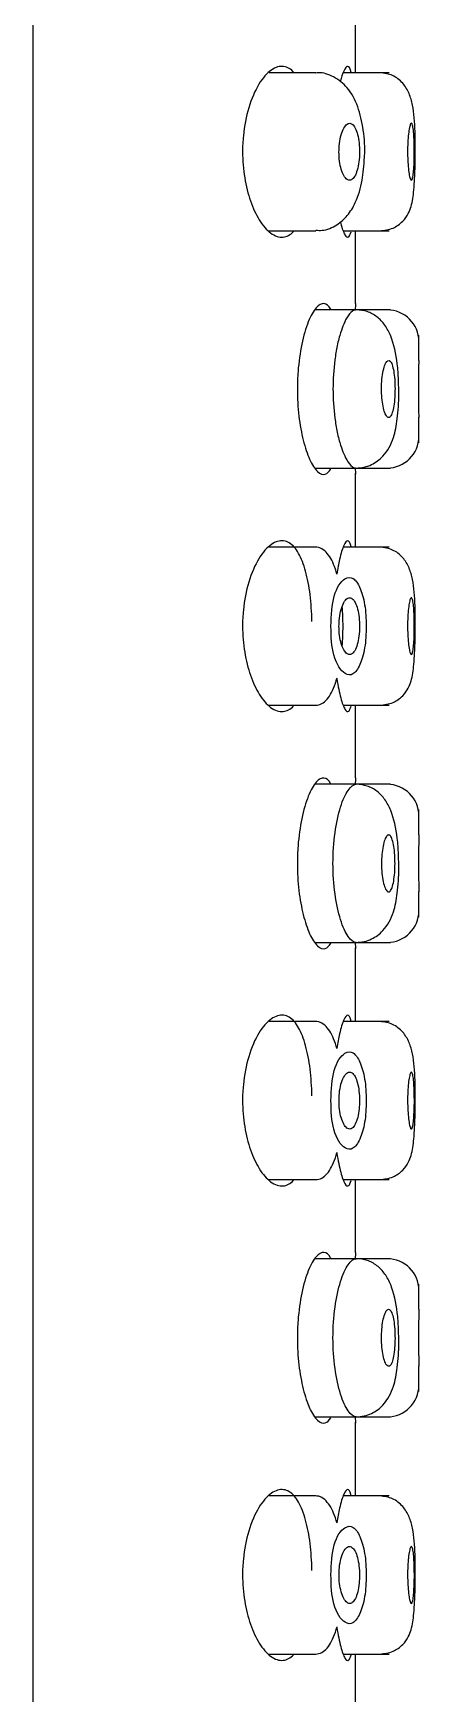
# Model space of a CAD drawing. Header units: millimetres. Extents: x -60 to 7633, y -2614 to 2146.
# Drawn here: x 7139.09 to 7145.19, y 1735.05 to 1761.31 of the extents above; entities that cross this region are included whole.
import ezdxf

# ---------------------------------------------------------------- set-up
doc = ezdxf.new("R2010")
doc.units = ezdxf.units.MM
doc.layers.get('0').update_dxf_attribs({"color": 250})

msp = doc.modelspace()

# ---------------------------------------------------------------- linework, layer by layer
at = {"linetype": 'Continuous'}
for p, q in [((7139.095, 1575.007), (7139.095, 1839.6)), ((7144.195, 1760.683), (7144.195, 1761.849)), ((7143.565, 1760.683), (7142.826, 1760.683)), ((7144.727, 1760.683), (7143.999, 1760.683)), ((7142.822, 1758.183), (7143.564, 1758.183)), ((7144.003, 1758.183), (7144.727, 1758.183)), ((7144.195, 1757.033), (7144.195, 1758.183)), ((7144.202, 1756.933), (7143.553, 1756.933)), ((7144.745, 1756.933), (7144.202, 1756.933)), ((7145.195, 1756.133), (7145.195, 1756.533)), ((7145.195, 1754.833), (7145.195, 1755.238)), ((7143.557, 1754.433), (7144.202, 1754.433)), ((7144.202, 1754.433), (7144.745, 1754.433)), ((7144.195, 1753.183), (7144.195, 1754.349)), ((7143.565, 1753.183), (7142.826, 1753.183)), ((7144.727, 1753.183), (7143.999, 1753.183)), ((7142.822, 1750.683), (7143.565, 1750.683)), ((7144.003, 1750.683), (7144.727, 1750.683)), ((7144.195, 1749.533), (7144.195, 1750.683)), ((7144.202, 1749.433), (7143.553, 1749.433)), ((7144.745, 1749.433), (7144.202, 1749.433)), ((7145.195, 1748.633), (7145.195, 1749.033)), ((7145.195, 1747.333), (7145.195, 1747.738)), ((7143.557, 1746.933), (7144.202, 1746.933)), ((7144.195, 1745.683), (7144.195, 1746.849)), ((7144.202, 1746.933), (7144.745, 1746.933)), ((7143.565, 1745.683), (7142.826, 1745.683)), ((7144.727, 1745.683), (7143.999, 1745.683)), ((7142.822, 1743.183), (7143.565, 1743.183)), ((7144.003, 1743.183), (7144.727, 1743.183)), ((7144.195, 1742.033), (7144.195, 1743.183)), ((7144.202, 1741.933), (7143.553, 1741.933)), ((7144.745, 1741.933), (7144.202, 1741.933)), ((7145.195, 1741.133), (7145.195, 1741.533)), ((7145.195, 1739.833), (7145.195, 1740.238)), ((7143.557, 1739.433), (7144.202, 1739.433)), ((7144.195, 1738.183), (7144.195, 1739.349)), ((7144.202, 1739.433), (7144.745, 1739.433)), ((7143.565, 1738.183), (7142.826, 1738.183)), ((7144.727, 1738.183), (7143.999, 1738.183)), ((7142.822, 1735.683), (7143.565, 1735.683)), ((7144.003, 1735.683), (7144.727, 1735.683)), ((7144.195, 1734.533), (7144.195, 1735.683))]:
    msp.add_line(p, q, dxfattribs=at)
for centre, radius, start, end in [((7160.139, 1755.683), 16.001, 175.1602, 175.4945), ((7144.695, 1756.433), 0.5, 0, 90), ((7162.21, 1755.683), 17.022, 178.4841, 181.5156), ((7144.695, 1754.933), 0.5, 270, 360), ((7160.139, 1755.683), 16.001, 184.5295, 184.8391), ((7160.139, 1748.183), 16.001, 175.1602, 175.4945), ((7144.695, 1748.933), 0.5, 0, 90), ((7162.189, 1748.183), 17, 178.4831, 181.5166), ((7144.695, 1747.433), 0.5, 270, 360), ((7160.139, 1748.183), 16.001, 184.5295, 184.8391), ((7160.139, 1740.683), 16.001, 175.1602, 175.4945), ((7144.695, 1741.433), 0.5, 0, 90), ((7162.209, 1740.683), 17.02, 178.484, 181.5158), ((7144.695, 1739.933), 0.5, 270, 360), ((7160.139, 1740.683), 16.001, 184.5295, 184.8391)]:
    msp.add_arc(centre, radius, start, end, dxfattribs=at)
for points, knots in [([(7143.223, 1760.683), (7143.172, 1760.74), (7143.115, 1760.773), (7143.056, 1760.781), (7142.994, 1760.789), (7142.927, 1760.77), (7142.862, 1760.724), (7142.794, 1760.677), (7142.726, 1760.6), (7142.664, 1760.499), (7142.603, 1760.399), (7142.547, 1760.271), (7142.504, 1760.126), (7142.464, 1759.993), (7142.434, 1759.84), (7142.419, 1759.684), (7142.411, 1759.601), (7142.406, 1759.517), (7142.406, 1759.433)], [0.6847528, 0.6847528, 0.6847528, 0.6847528, 0.7389087, 0.7389087, 0.7389087, 0.7966828, 0.7966828, 0.7966828, 0.8569905, 0.8569905, 0.8569905, 0.9167291, 0.9167291, 0.9167291, 0.9715896, 0.9715896, 0.9715896, 1, 1, 1, 1]), ([(7144.123, 1760.69), (7144.122, 1760.696), (7144.12, 1760.701), (7144.119, 1760.707), (7144.105, 1760.757), (7144.088, 1760.782), (7144.069, 1760.783), (7144.05, 1760.783), (7144.029, 1760.757), (7144.007, 1760.708), (7143.989, 1760.667), (7143.97, 1760.61), (7143.952, 1760.54)], [0.6899944, 0.6899944, 0.6899944, 0.6899944, 0.695828, 0.695828, 0.695828, 0.7492843, 0.7492843, 0.7492843, 0.803103, 0.803103, 0.803103, 0.8470813, 0.8470813, 0.8470813, 0.8470813]), ([(7144.335, 1759.349), (7144.335, 1759.355), (7144.349, 1759.486), (7144.321, 1759.791), (7144.243, 1760.15), (7144.093, 1760.438), (7143.867, 1760.62), (7143.669, 1760.694), (7143.579, 1760.678), (7143.563, 1760.675)], [0, 0, 0, 0, 0.008997, 0.225722, 0.447772, 0.664538, 0.829134, 0.97544, 1, 1, 1, 1]), ([(7145.137, 1759.248), (7145.138, 1759.341), (7145.14, 1759.499), (7145.134, 1759.835), (7145.118, 1760.106), (7145.047, 1760.358), (7144.947, 1760.525), (7144.783, 1760.655), (7144.651, 1760.674), (7144.573, 1760.683)], [0, 0, 0, 0, 0.129097, 0.256974, 0.503132, 0.620428, 0.741126, 0.868803, 1, 1, 1, 1]), ([(7143.932, 1759.429), (7143.932, 1759.38), (7143.935, 1759.33), (7143.941, 1759.284), (7143.948, 1759.237), (7143.957, 1759.193), (7143.968, 1759.155), (7143.98, 1759.116), (7143.994, 1759.082), (7144.009, 1759.055), (7144.025, 1759.028), (7144.042, 1759.008), (7144.06, 1758.996), (7144.078, 1758.983), (7144.097, 1758.98), (7144.115, 1758.985), (7144.133, 1758.989), (7144.151, 1759.003), (7144.168, 1759.025), (7144.184, 1759.047), (7144.199, 1759.078), (7144.211, 1759.114), (7144.224, 1759.151), (7144.234, 1759.194), (7144.242, 1759.24), (7144.249, 1759.286), (7144.254, 1759.336), (7144.256, 1759.387), (7144.257, 1759.436), (7144.256, 1759.488), (7144.253, 1759.537), (7144.249, 1759.585), (7144.242, 1759.632), (7144.234, 1759.674), (7144.225, 1759.716), (7144.213, 1759.753), (7144.2, 1759.784), (7144.187, 1759.815), (7144.172, 1759.84), (7144.155, 1759.857), (7144.139, 1759.874), (7144.121, 1759.883), (7144.103, 1759.883), (7144.085, 1759.883), (7144.066, 1759.875), (7144.048, 1759.858), (7144.03, 1759.842), (7144.013, 1759.816), (7143.997, 1759.784), (7143.982, 1759.751), (7143.969, 1759.711), (7143.958, 1759.667), (7143.948, 1759.623), (7143.94, 1759.574), (7143.936, 1759.524), (7143.933, 1759.493), (7143.932, 1759.461), (7143.932, 1759.429)], [0, 0, 0, 0, 0.051857, 0.051857, 0.051857, 0.103691, 0.103691, 0.103691, 0.155924, 0.155924, 0.155924, 0.209346, 0.209346, 0.209346, 0.26399, 0.26399, 0.26399, 0.319323, 0.319323, 0.319323, 0.374579, 0.374579, 0.374579, 0.429149, 0.429149, 0.429149, 0.48279, 0.48279, 0.48279, 0.535601, 0.535601, 0.535601, 0.58792, 0.58792, 0.58792, 0.640219, 0.640219, 0.640219, 0.693011, 0.693011, 0.693011, 0.746724, 0.746724, 0.746724, 0.801502, 0.801502, 0.801502, 0.857013, 0.857013, 0.857013, 0.912434, 0.912434, 0.912434, 0.966823, 0.966823, 0.966823, 1, 1, 1, 1]), ([(7145.017, 1759.431), (7145.017, 1759.482), (7145.019, 1759.533), (7145.021, 1759.58), (7145.023, 1759.628), (7145.027, 1759.673), (7145.031, 1759.713), (7145.036, 1759.752), (7145.041, 1759.787), (7145.047, 1759.814), (7145.052, 1759.841), (7145.058, 1759.861), (7145.065, 1759.872), (7145.071, 1759.883), (7145.077, 1759.886), (7145.083, 1759.88), (7145.088, 1759.874), (7145.094, 1759.86), (7145.099, 1759.837), (7145.103, 1759.815), (7145.108, 1759.785), (7145.111, 1759.749), (7145.115, 1759.714), (7145.118, 1759.671), (7145.12, 1759.626), (7145.122, 1759.58), (7145.123, 1759.531), (7145.123, 1759.481), (7145.124, 1759.431), (7145.124, 1759.379), (7145.122, 1759.33), (7145.121, 1759.281), (7145.12, 1759.233), (7145.117, 1759.191), (7145.114, 1759.148), (7145.111, 1759.11), (7145.107, 1759.079), (7145.103, 1759.048), (7145.098, 1759.023), (7145.093, 1759.007), (7145.088, 1758.99), (7145.082, 1758.982), (7145.076, 1758.982), (7145.07, 1758.983), (7145.064, 1758.992), (7145.058, 1759.009), (7145.052, 1759.026), (7145.046, 1759.052), (7145.04, 1759.084), (7145.035, 1759.116), (7145.03, 1759.155), (7145.027, 1759.198), (7145.023, 1759.241), (7145.02, 1759.289), (7145.019, 1759.338), (7145.018, 1759.369), (7145.017, 1759.4), (7145.017, 1759.431)], [0, 0, 0, 0, 0.053648, 0.053648, 0.053648, 0.107283, 0.107283, 0.107283, 0.161109, 0.161109, 0.161109, 0.215118, 0.215118, 0.215118, 0.269105, 0.269105, 0.269105, 0.322907, 0.322907, 0.322907, 0.376509, 0.376509, 0.376509, 0.430011, 0.430011, 0.430011, 0.483525, 0.483525, 0.483525, 0.537108, 0.537108, 0.537108, 0.59077, 0.59077, 0.59077, 0.644498, 0.644498, 0.644498, 0.698283, 0.698283, 0.698283, 0.752118, 0.752118, 0.752118, 0.805981, 0.805981, 0.805981, 0.859813, 0.859813, 0.859813, 0.913523, 0.913523, 0.913523, 0.96705, 0.96705, 0.96705, 1, 1, 1, 1]), ([(7142.406, 1759.433), (7142.406, 1759.293), (7142.418, 1759.152), (7142.44, 1759.021), (7142.461, 1758.89), (7142.493, 1758.766), (7142.531, 1758.656), (7142.571, 1758.541), (7142.619, 1758.44), (7142.67, 1758.357), (7142.727, 1758.266), (7142.789, 1758.195), (7142.851, 1758.149), (7142.918, 1758.099), (7142.987, 1758.077), (7143.051, 1758.084), (7143.108, 1758.09), (7143.164, 1758.12), (7143.214, 1758.173)], [0, 0, 0, 0, 0.0475921, 0.0475921, 0.0475921, 0.0950218, 0.0950218, 0.0950218, 0.1448396, 0.1448396, 0.1448396, 0.1999295, 0.1999295, 0.1999295, 0.2593733, 0.2593733, 0.2593733, 0.3121883, 0.3121883, 0.3121883, 0.3121883]), ([(7143.564, 1758.195), (7143.601, 1758.191), (7143.711, 1758.182), (7143.902, 1758.268), (7144.078, 1758.425), (7144.216, 1758.655), (7144.307, 1758.965), (7144.326, 1759.212), (7144.335, 1759.349)], [0, 0, 0, 0, 0.064922, 0.226085, 0.371981, 0.539351, 0.781211, 1, 1, 1, 1]), ([(7144.573, 1758.183), (7144.653, 1758.191), (7144.782, 1758.207), (7144.943, 1758.323), (7145.033, 1758.453), (7145.091, 1758.609), (7145.113, 1758.78), (7145.13, 1759.018), (7145.136, 1759.17), (7145.137, 1759.247), (7145.137, 1759.248)], [0, 0, 0, 0, 0.148148, 0.277383, 0.389542, 0.493033, 0.718122, 0.849591, 0.9981, 1, 1, 1, 1]), ([(7143.953, 1758.323), (7143.955, 1758.315), (7143.957, 1758.307), (7143.959, 1758.3), (7143.981, 1758.217), (7144.004, 1758.156), (7144.026, 1758.12), (7144.048, 1758.084), (7144.069, 1758.074), (7144.086, 1758.09), (7144.099, 1758.102), (7144.111, 1758.129), (7144.122, 1758.169)], [0.1535176, 0.1535176, 0.1535176, 0.1535176, 0.158583, 0.158583, 0.158583, 0.2128465, 0.2128465, 0.2128465, 0.2674655, 0.2674655, 0.2674655, 0.3077834, 0.3077834, 0.3077834, 0.3077834]), ([(7143.807, 1756.937), (7143.805, 1756.941), (7143.803, 1756.944), (7143.8, 1756.948), (7143.769, 1757), (7143.732, 1757.029), (7143.694, 1757.032), (7143.655, 1757.036), (7143.613, 1757.012), (7143.571, 1756.965), (7143.528, 1756.916), (7143.485, 1756.84), (7143.446, 1756.743), (7143.407, 1756.645), (7143.371, 1756.524), (7143.343, 1756.389), (7143.316, 1756.258), (7143.295, 1756.111), (7143.284, 1755.959), (7143.277, 1755.869), (7143.274, 1755.775), (7143.274, 1755.683)], [0.6879539, 0.6879539, 0.6879539, 0.6879539, 0.6915413, 0.6915413, 0.6915413, 0.7453074, 0.7453074, 0.7453074, 0.8005377, 0.8005377, 0.8005377, 0.8570531, 0.8570531, 0.8570531, 0.9135236, 0.9135236, 0.9135236, 0.9679166, 0.9679166, 0.9679166, 1, 1, 1, 1]), ([(7144.2, 1756.933), (7144.2, 1756.933), (7144.2, 1756.933), (7144.194, 1756.933), (7144.193, 1756.932), (7144.18, 1756.93), (7144.172, 1756.928), (7144.14, 1756.912), (7144.106, 1756.883), (7144.044, 1756.792), (7144.027, 1756.755), (7143.987, 1756.663), (7143.974, 1756.625), (7143.94, 1756.518), (7143.919, 1756.439), (7143.889, 1756.294), (7143.877, 1756.218), (7143.847, 1755.988), (7143.837, 1755.831), (7143.837, 1755.683)], [0.749902, 0.749902, 0.749902, 0.749902, 0.75, 0.75, 0.765625, 0.765625, 0.78125, 0.78125, 0.8125, 0.8125, 0.84375, 0.84375, 0.875, 0.875, 0.90625, 0.90625, 0.9375, 0.9375, 1, 1, 1, 1]), ([(7144.876, 1755.711), (7144.875, 1755.755), (7144.874, 1755.872), (7144.85, 1756.167), (7144.787, 1756.463), (7144.663, 1756.697), (7144.539, 1756.829), (7144.381, 1756.916), (7144.267, 1756.928), (7144.202, 1756.933)], [0, 0, 0, 0, 0.065082, 0.202763, 0.476652, 0.611821, 0.745036, 0.874902, 1, 1, 1, 1]), ([(7144.818, 1755.685), (7144.818, 1755.735), (7144.816, 1755.785), (7144.813, 1755.833), (7144.809, 1755.88), (7144.804, 1755.925), (7144.797, 1755.964), (7144.79, 1756.003), (7144.782, 1756.037), (7144.773, 1756.064), (7144.763, 1756.091), (7144.753, 1756.11), (7144.741, 1756.121), (7144.73, 1756.133), (7144.718, 1756.136), (7144.706, 1756.13), (7144.694, 1756.125), (7144.682, 1756.11), (7144.67, 1756.089), (7144.659, 1756.066), (7144.648, 1756.036), (7144.639, 1756), (7144.63, 1755.964), (7144.622, 1755.921), (7144.616, 1755.874), (7144.61, 1755.829), (7144.606, 1755.778), (7144.605, 1755.728), (7144.604, 1755.678), (7144.604, 1755.626), (7144.607, 1755.577), (7144.61, 1755.529), (7144.616, 1755.482), (7144.623, 1755.44), (7144.63, 1755.398), (7144.638, 1755.36), (7144.648, 1755.33), (7144.658, 1755.299), (7144.669, 1755.274), (7144.681, 1755.257), (7144.693, 1755.241), (7144.705, 1755.232), (7144.717, 1755.232), (7144.729, 1755.233), (7144.741, 1755.241), (7144.752, 1755.259), (7144.763, 1755.276), (7144.773, 1755.301), (7144.782, 1755.333), (7144.791, 1755.365), (7144.798, 1755.405), (7144.804, 1755.448), (7144.809, 1755.491), (7144.814, 1755.54), (7144.816, 1755.589), (7144.817, 1755.621), (7144.818, 1755.653), (7144.818, 1755.685)], [0, 0, 0, 0, 0.053115, 0.053115, 0.053115, 0.106232, 0.106232, 0.106232, 0.159325, 0.159325, 0.159325, 0.212597, 0.212597, 0.212597, 0.266276, 0.266276, 0.266276, 0.320467, 0.320467, 0.320467, 0.375022, 0.375022, 0.375022, 0.429524, 0.429524, 0.429524, 0.483502, 0.483502, 0.483502, 0.536766, 0.536766, 0.536766, 0.589567, 0.589567, 0.589567, 0.642409, 0.642409, 0.642409, 0.695723, 0.695723, 0.695723, 0.749631, 0.749631, 0.749631, 0.803945, 0.803945, 0.803945, 0.85834, 0.85834, 0.85834, 0.91254, 0.91254, 0.91254, 0.96641, 0.96641, 0.96641, 1, 1, 1, 1]), ([(7143.274, 1755.683), (7143.274, 1755.538), (7143.282, 1755.39), (7143.298, 1755.254), (7143.314, 1755.117), (7143.338, 1754.987), (7143.367, 1754.873), (7143.396, 1754.756), (7143.431, 1754.653), (7143.468, 1754.571), (7143.507, 1754.485), (7143.549, 1754.42), (7143.591, 1754.38), (7143.633, 1754.339), (7143.676, 1754.324), (7143.715, 1754.337), (7143.746, 1754.348), (7143.775, 1754.376), (7143.802, 1754.42)], [0, 0, 0, 0, 0.050704, 0.050704, 0.050704, 0.1013146, 0.1013146, 0.1013146, 0.1533526, 0.1533526, 0.1533526, 0.20813, 0.20813, 0.20813, 0.2646734, 0.2646734, 0.2646734, 0.3092375, 0.3092375, 0.3092375, 0.3092375]), ([(7143.837, 1755.683), (7143.837, 1755.534), (7143.847, 1755.377), (7143.877, 1755.147), (7143.889, 1755.072), (7143.919, 1754.927), (7143.94, 1754.848), (7143.974, 1754.74), (7143.987, 1754.703), (7144.027, 1754.611), (7144.044, 1754.574), (7144.106, 1754.482), (7144.14, 1754.453), (7144.172, 1754.438), (7144.18, 1754.435), (7144.193, 1754.433), (7144.193, 1754.433), (7144.201, 1754.433), (7144.202, 1754.433), (7144.202, 1754.433)], [0, 0, 0, 0, 0.0625, 0.0625, 0.09375, 0.09375, 0.125, 0.125, 0.15625, 0.15625, 0.1875, 0.1875, 0.21875, 0.21875, 0.234375, 0.234375, 0.25, 0.25, 0.2514514, 0.2514514, 0.2514514, 0.2514514]), ([(7144.202, 1754.433), (7144.249, 1754.435), (7144.327, 1754.441), (7144.48, 1754.494), (7144.667, 1754.632), (7144.804, 1754.9), (7144.858, 1755.212), (7144.881, 1755.508), (7144.877, 1755.671), (7144.876, 1755.711)], [0, 0, 0, 0, 0.08679, 0.168035, 0.313145, 0.533716, 0.725388, 0.942662, 1, 1, 1, 1]), ([(7143.503, 1752.006), (7143.502, 1752.08), (7143.499, 1752.153), (7143.494, 1752.224), (7143.485, 1752.365), (7143.468, 1752.502), (7143.445, 1752.624), (7143.421, 1752.749), (7143.39, 1752.861), (7143.354, 1752.954), (7143.317, 1753.05), (7143.272, 1753.128), (7143.224, 1753.182), (7143.173, 1753.239), (7143.115, 1753.273), (7143.056, 1753.281), (7142.994, 1753.289), (7142.927, 1753.27), (7142.862, 1753.224), (7142.794, 1753.177), (7142.726, 1753.1), (7142.664, 1752.999), (7142.603, 1752.899), (7142.547, 1752.771), (7142.504, 1752.626), (7142.464, 1752.493), (7142.434, 1752.34), (7142.419, 1752.184), (7142.411, 1752.101), (7142.406, 1752.017), (7142.406, 1751.933)], [0.508488, 0.508488, 0.508488, 0.508488, 0.5333769, 0.5333769, 0.5333769, 0.5827379, 0.5827379, 0.5827379, 0.6327427, 0.6327427, 0.6327427, 0.6844556, 0.6844556, 0.6844556, 0.7389087, 0.7389087, 0.7389087, 0.7966828, 0.7966828, 0.7966828, 0.8569905, 0.8569905, 0.8569905, 0.9167291, 0.9167291, 0.9167291, 0.9715896, 0.9715896, 0.9715896, 1, 1, 1, 1]), ([(7143.901, 1752.751), (7143.892, 1752.781), (7143.884, 1752.81), (7143.839, 1752.942), (7143.8, 1753.017), (7143.721, 1753.113), (7143.692, 1753.139), (7143.645, 1753.165), (7143.629, 1753.172), (7143.595, 1753.181), (7143.57, 1753.183), (7143.56, 1753.183)], [0.6099335, 0.6099335, 0.6099335, 0.6099335, 0.625, 0.625, 0.6875, 0.6875, 0.71875, 0.71875, 0.734375, 0.734375, 0.7499072, 0.7499072, 0.7499072, 0.7499072]), ([(7144.123, 1753.19), (7144.122, 1753.196), (7144.12, 1753.201), (7144.119, 1753.207), (7144.105, 1753.257), (7144.088, 1753.282), (7144.069, 1753.283), (7144.05, 1753.283), (7144.029, 1753.257), (7144.007, 1753.208), (7143.985, 1753.158), (7143.961, 1753.082), (7143.94, 1752.987), (7143.925, 1752.92), (7143.91, 1752.842), (7143.897, 1752.757)], [0.6899944, 0.6899944, 0.6899944, 0.6899944, 0.695828, 0.695828, 0.695828, 0.7492843, 0.7492843, 0.7492843, 0.803103, 0.803103, 0.803103, 0.8574733, 0.8574733, 0.8574733, 0.8957943, 0.8957943, 0.8957943, 0.8957943]), ([(7145.137, 1751.748), (7145.138, 1751.841), (7145.14, 1751.999), (7145.134, 1752.335), (7145.118, 1752.606), (7145.047, 1752.858), (7144.947, 1753.025), (7144.783, 1753.155), (7144.651, 1753.174), (7144.573, 1753.183)], [0, 0, 0, 0, 0.129097, 0.256974, 0.503132, 0.620428, 0.741126, 0.868803, 1, 1, 1, 1]), ([(7143.805, 1751.933), (7143.805, 1751.769), (7143.831, 1751.413), (7144.004, 1751.163), (7144.156, 1751.151), (7144.267, 1751.306), (7144.347, 1751.574), (7144.37, 1751.932), (7144.347, 1752.29), (7144.268, 1752.558), (7144.157, 1752.713), (7144.007, 1752.704), (7143.834, 1752.462), (7143.805, 1752.105), (7143.805, 1751.933)], [0, 0, 0, 0, 0.096002, 0.209495, 0.282446, 0.355239, 0.428228, 0.49993, 0.571519, 0.64462, 0.716878, 0.790622, 0.899094, 1, 1, 1, 1]), ([(7143.932, 1751.933), (7143.932, 1751.883), (7143.935, 1751.833), (7143.941, 1751.787), (7143.948, 1751.74), (7143.957, 1751.696), (7143.968, 1751.657), (7143.98, 1751.618), (7143.994, 1751.584), (7144.01, 1751.557), (7144.025, 1751.529), (7144.043, 1751.508), (7144.061, 1751.496), (7144.079, 1751.484), (7144.098, 1751.48), (7144.116, 1751.485), (7144.135, 1751.49), (7144.153, 1751.504), (7144.169, 1751.526), (7144.185, 1751.548), (7144.2, 1751.579), (7144.212, 1751.615), (7144.225, 1751.651), (7144.235, 1751.694), (7144.242, 1751.74), (7144.249, 1751.786), (7144.254, 1751.836), (7144.256, 1751.886), (7144.257, 1751.935), (7144.256, 1751.986), (7144.253, 1752.035), (7144.249, 1752.083), (7144.242, 1752.13), (7144.233, 1752.172), (7144.225, 1752.214), (7144.213, 1752.252), (7144.2, 1752.283), (7144.187, 1752.314), (7144.171, 1752.339), (7144.155, 1752.356), (7144.138, 1752.373), (7144.12, 1752.382), (7144.102, 1752.383), (7144.083, 1752.383), (7144.064, 1752.375), (7144.047, 1752.358), (7144.029, 1752.341), (7144.011, 1752.315), (7143.996, 1752.282), (7143.981, 1752.25), (7143.968, 1752.21), (7143.957, 1752.166), (7143.947, 1752.123), (7143.94, 1752.074), (7143.936, 1752.025), (7143.933, 1751.994), (7143.932, 1751.964), (7143.932, 1751.933)], [0, 0, 0, 0, 0.05212, 0.05212, 0.05212, 0.104199, 0.104199, 0.104199, 0.156922, 0.156922, 0.156922, 0.21096, 0.21096, 0.21096, 0.266069, 0.266069, 0.266069, 0.321507, 0.321507, 0.321507, 0.376472, 0.376472, 0.376472, 0.430511, 0.430511, 0.430511, 0.483617, 0.483617, 0.483617, 0.536103, 0.536103, 0.536103, 0.588416, 0.588416, 0.588416, 0.641025, 0.641025, 0.641025, 0.694334, 0.694334, 0.694334, 0.748578, 0.748578, 0.748578, 0.803676, 0.803676, 0.803676, 0.85912, 0.85912, 0.85912, 0.914073, 0.914073, 0.914073, 0.967805, 0.967805, 0.967805, 1, 1, 1, 1]), ([(7145.017, 1751.933), (7145.017, 1751.983), (7145.019, 1752.034), (7145.021, 1752.081), (7145.023, 1752.129), (7145.027, 1752.174), (7145.031, 1752.213), (7145.036, 1752.252), (7145.041, 1752.287), (7145.047, 1752.314), (7145.052, 1752.34), (7145.058, 1752.36), (7145.064, 1752.371), (7145.07, 1752.383), (7145.077, 1752.386), (7145.082, 1752.38), (7145.088, 1752.374), (7145.094, 1752.36), (7145.099, 1752.338), (7145.103, 1752.315), (7145.108, 1752.285), (7145.111, 1752.249), (7145.115, 1752.214), (7145.117, 1752.171), (7145.12, 1752.126), (7145.122, 1752.08), (7145.123, 1752.03), (7145.123, 1751.98), (7145.124, 1751.93), (7145.124, 1751.879), (7145.122, 1751.83), (7145.121, 1751.781), (7145.12, 1751.733), (7145.117, 1751.691), (7145.114, 1751.648), (7145.111, 1751.61), (7145.107, 1751.579), (7145.103, 1751.548), (7145.098, 1751.523), (7145.093, 1751.507), (7145.088, 1751.491), (7145.082, 1751.482), (7145.076, 1751.483), (7145.07, 1751.483), (7145.064, 1751.492), (7145.058, 1751.509), (7145.052, 1751.526), (7145.046, 1751.552), (7145.041, 1751.584), (7145.035, 1751.616), (7145.031, 1751.655), (7145.027, 1751.698), (7145.023, 1751.741), (7145.02, 1751.789), (7145.019, 1751.839), (7145.018, 1751.869), (7145.017, 1751.901), (7145.017, 1751.933)], [0, 0, 0, 0, 0.053487, 0.053487, 0.053487, 0.106967, 0.106967, 0.106967, 0.160564, 0.160564, 0.160564, 0.214362, 0.214362, 0.214362, 0.268265, 0.268265, 0.268265, 0.32214, 0.32214, 0.32214, 0.375914, 0.375914, 0.375914, 0.429594, 0.429594, 0.429594, 0.48322, 0.48322, 0.48322, 0.536827, 0.536827, 0.536827, 0.59043, 0.59043, 0.59043, 0.644039, 0.644039, 0.644039, 0.697676, 0.697676, 0.697676, 0.751377, 0.751377, 0.751377, 0.805181, 0.805181, 0.805181, 0.859075, 0.859075, 0.859075, 0.912964, 0.912964, 0.912964, 0.966712, 0.966712, 0.966712, 1, 1, 1, 1]), ([(7143.984, 1751.621), (7143.992, 1751.723), (7143.996, 1751.828), (7143.996, 1752.036), (7143.992, 1752.141), (7143.984, 1752.244)], [0.46074813, 0.46074813, 0.46074813, 0.46074813, 0.5, 0.5, 0.53943022, 0.53943022, 0.53943022, 0.53943022]), ([(7142.406, 1751.933), (7142.406, 1751.793), (7142.418, 1751.652), (7142.44, 1751.521), (7142.461, 1751.39), (7142.493, 1751.266), (7142.531, 1751.156), (7142.571, 1751.041), (7142.619, 1750.94), (7142.67, 1750.857), (7142.727, 1750.766), (7142.789, 1750.695), (7142.851, 1750.649), (7142.918, 1750.599), (7142.987, 1750.577), (7143.051, 1750.584), (7143.108, 1750.59), (7143.164, 1750.62), (7143.214, 1750.673)], [0, 0, 0, 0, 0.0475921, 0.0475921, 0.0475921, 0.0950218, 0.0950218, 0.0950218, 0.1448396, 0.1448396, 0.1448396, 0.1999295, 0.1999295, 0.1999295, 0.2593733, 0.2593733, 0.2593733, 0.3121883, 0.3121883, 0.3121883, 0.3121883]), ([(7144.573, 1750.683), (7144.653, 1750.691), (7144.782, 1750.707), (7144.943, 1750.823), (7145.033, 1750.953), (7145.091, 1751.109), (7145.113, 1751.28), (7145.13, 1751.518), (7145.136, 1751.67), (7145.137, 1751.747), (7145.137, 1751.748)], [0, 0, 0, 0, 0.148148, 0.277383, 0.389542, 0.493033, 0.718122, 0.849591, 0.9981, 1, 1, 1, 1]), ([(7143.565, 1750.683), (7143.63, 1750.683), (7143.693, 1750.718), (7143.797, 1750.841), (7143.837, 1750.92), (7143.884, 1751.056), (7143.893, 1751.085), (7143.901, 1751.116)], [0.2516026, 0.2516026, 0.2516026, 0.2516026, 0.3125, 0.3125, 0.375, 0.375, 0.3903017, 0.3903017, 0.3903017, 0.3903017]), ([(7143.897, 1751.111), (7143.898, 1751.108), (7143.898, 1751.105), (7143.898, 1751.102), (7143.916, 1750.984), (7143.938, 1750.881), (7143.959, 1750.8), (7143.981, 1750.717), (7144.004, 1750.656), (7144.026, 1750.62), (7144.048, 1750.584), (7144.069, 1750.574), (7144.086, 1750.59), (7144.099, 1750.602), (7144.111, 1750.629), (7144.122, 1750.669)], [0.1040307, 0.1040307, 0.1040307, 0.1040307, 0.1053175, 0.1053175, 0.1053175, 0.158583, 0.158583, 0.158583, 0.2128465, 0.2128465, 0.2128465, 0.2674655, 0.2674655, 0.2674655, 0.3077834, 0.3077834, 0.3077834, 0.3077834]), ([(7143.807, 1749.437), (7143.805, 1749.441), (7143.803, 1749.444), (7143.8, 1749.448), (7143.769, 1749.5), (7143.732, 1749.529), (7143.694, 1749.532), (7143.655, 1749.536), (7143.613, 1749.512), (7143.571, 1749.465), (7143.528, 1749.416), (7143.485, 1749.34), (7143.446, 1749.243), (7143.407, 1749.145), (7143.371, 1749.024), (7143.343, 1748.889), (7143.316, 1748.758), (7143.295, 1748.611), (7143.284, 1748.459), (7143.277, 1748.369), (7143.274, 1748.275), (7143.274, 1748.183)], [0.6879539, 0.6879539, 0.6879539, 0.6879539, 0.6915413, 0.6915413, 0.6915413, 0.7453074, 0.7453074, 0.7453074, 0.8005377, 0.8005377, 0.8005377, 0.8570531, 0.8570531, 0.8570531, 0.9135236, 0.9135236, 0.9135236, 0.9679166, 0.9679166, 0.9679166, 1, 1, 1, 1]), ([(7143.837, 1748.183), (7143.837, 1748.514), (7143.912, 1749.013), (7144.074, 1749.365), (7144.161, 1749.433), (7144.202, 1749.433), (7144.202, 1749.433)], [0, 0, 0, 0, 0.1242781, 0.187735, 0.2511768, 0.252266, 0.252266, 0.252266, 0.252266]), ([(7144.876, 1748.212), (7144.875, 1748.255), (7144.874, 1748.373), (7144.85, 1748.667), (7144.787, 1748.963), (7144.663, 1749.196), (7144.539, 1749.329), (7144.381, 1749.416), (7144.267, 1749.428), (7144.202, 1749.433)], [0, 0, 0, 0, 0.064962, 0.202616, 0.476478, 0.611644, 0.744873, 0.874775, 1, 1, 1, 1]), ([(7144.818, 1748.183), (7144.818, 1748.133), (7144.816, 1748.082), (7144.813, 1748.034), (7144.809, 1747.987), (7144.804, 1747.942), (7144.797, 1747.903), (7144.79, 1747.864), (7144.782, 1747.829), (7144.773, 1747.802), (7144.763, 1747.776), (7144.752, 1747.756), (7144.741, 1747.744), (7144.73, 1747.733), (7144.718, 1747.73), (7144.705, 1747.735), (7144.693, 1747.741), (7144.681, 1747.755), (7144.67, 1747.777), (7144.658, 1747.8), (7144.647, 1747.83), (7144.638, 1747.866), (7144.629, 1747.902), (7144.621, 1747.945), (7144.616, 1747.991), (7144.61, 1748.037), (7144.606, 1748.087), (7144.605, 1748.137), (7144.604, 1748.186), (7144.604, 1748.238), (7144.607, 1748.286), (7144.611, 1748.334), (7144.616, 1748.382), (7144.623, 1748.423), (7144.63, 1748.466), (7144.638, 1748.504), (7144.648, 1748.535), (7144.658, 1748.566), (7144.67, 1748.591), (7144.681, 1748.607), (7144.693, 1748.624), (7144.705, 1748.633), (7144.718, 1748.633), (7144.73, 1748.633), (7144.742, 1748.624), (7144.753, 1748.606), (7144.763, 1748.589), (7144.774, 1748.564), (7144.782, 1748.531), (7144.791, 1748.5), (7144.798, 1748.46), (7144.804, 1748.417), (7144.81, 1748.374), (7144.814, 1748.326), (7144.816, 1748.277), (7144.817, 1748.246), (7144.818, 1748.214), (7144.818, 1748.183)], [0, 0, 0, 0, 0.053221, 0.053221, 0.053221, 0.106435, 0.106435, 0.106435, 0.15976, 0.15976, 0.15976, 0.213378, 0.213378, 0.213378, 0.267383, 0.267383, 0.267383, 0.321732, 0.321732, 0.321732, 0.376178, 0.376178, 0.376178, 0.430328, 0.430328, 0.430328, 0.483875, 0.483875, 0.483875, 0.53685, 0.53685, 0.53685, 0.589644, 0.589644, 0.589644, 0.642755, 0.642755, 0.642755, 0.696475, 0.696475, 0.696475, 0.750733, 0.750733, 0.750733, 0.805187, 0.805187, 0.805187, 0.859465, 0.859465, 0.859465, 0.913368, 0.913368, 0.913368, 0.966895, 0.966895, 0.966895, 1, 1, 1, 1]), ([(7143.274, 1748.183), (7143.274, 1748.038), (7143.282, 1747.89), (7143.298, 1747.754), (7143.314, 1747.617), (7143.338, 1747.487), (7143.367, 1747.373), (7143.396, 1747.256), (7143.431, 1747.153), (7143.468, 1747.071), (7143.507, 1746.985), (7143.549, 1746.92), (7143.591, 1746.88), (7143.633, 1746.839), (7143.676, 1746.824), (7143.715, 1746.837), (7143.746, 1746.848), (7143.775, 1746.876), (7143.802, 1746.92)], [0, 0, 0, 0, 0.050704, 0.050704, 0.050704, 0.1013146, 0.1013146, 0.1013146, 0.1533526, 0.1533526, 0.1533526, 0.20813, 0.20813, 0.20813, 0.2646734, 0.2646734, 0.2646734, 0.3092375, 0.3092375, 0.3092375, 0.3092375]), ([(7144.202, 1746.933), (7144.202, 1746.933), (7144.161, 1746.932), (7144.074, 1747), (7143.912, 1747.352), (7143.837, 1747.852), (7143.837, 1748.183)], [0.7477226, 0.7477226, 0.7477226, 0.7477226, 0.748768, 0.8122656, 0.8757005, 1, 1, 1, 1]), ([(7144.202, 1746.933), (7144.249, 1746.935), (7144.327, 1746.941), (7144.48, 1746.994), (7144.668, 1747.133), (7144.805, 1747.401), (7144.859, 1747.712), (7144.881, 1748.009), (7144.877, 1748.172), (7144.876, 1748.212)], [0, 0, 0, 0, 0.086795, 0.168101, 0.313289, 0.533863, 0.725441, 0.942592, 1, 1, 1, 1]), ([(7143.503, 1744.506), (7143.502, 1744.58), (7143.499, 1744.653), (7143.494, 1744.724), (7143.485, 1744.865), (7143.468, 1745.002), (7143.445, 1745.124), (7143.421, 1745.249), (7143.39, 1745.361), (7143.354, 1745.454), (7143.317, 1745.55), (7143.272, 1745.628), (7143.224, 1745.682), (7143.173, 1745.739), (7143.115, 1745.773), (7143.056, 1745.781), (7142.994, 1745.789), (7142.927, 1745.77), (7142.862, 1745.724), (7142.794, 1745.677), (7142.726, 1745.6), (7142.664, 1745.499), (7142.603, 1745.399), (7142.547, 1745.271), (7142.504, 1745.126), (7142.464, 1744.993), (7142.434, 1744.84), (7142.419, 1744.684), (7142.411, 1744.601), (7142.406, 1744.517), (7142.406, 1744.433)], [0.508488, 0.508488, 0.508488, 0.508488, 0.5333769, 0.5333769, 0.5333769, 0.5827379, 0.5827379, 0.5827379, 0.6327427, 0.6327427, 0.6327427, 0.6844556, 0.6844556, 0.6844556, 0.7389087, 0.7389087, 0.7389087, 0.7966828, 0.7966828, 0.7966828, 0.8569905, 0.8569905, 0.8569905, 0.9167291, 0.9167291, 0.9167291, 0.9715896, 0.9715896, 0.9715896, 1, 1, 1, 1]), ([(7144.123, 1745.69), (7144.122, 1745.696), (7144.12, 1745.701), (7144.119, 1745.707), (7144.105, 1745.757), (7144.088, 1745.782), (7144.069, 1745.783), (7144.05, 1745.783), (7144.029, 1745.757), (7144.007, 1745.708), (7143.985, 1745.658), (7143.961, 1745.582), (7143.94, 1745.487), (7143.925, 1745.42), (7143.91, 1745.342), (7143.897, 1745.257)], [0.6899944, 0.6899944, 0.6899944, 0.6899944, 0.695828, 0.695828, 0.695828, 0.7492843, 0.7492843, 0.7492843, 0.803103, 0.803103, 0.803103, 0.8574733, 0.8574733, 0.8574733, 0.8957943, 0.8957943, 0.8957943, 0.8957943]), ([(7143.901, 1745.251), (7143.892, 1745.281), (7143.884, 1745.31), (7143.839, 1745.442), (7143.8, 1745.517), (7143.721, 1745.613), (7143.692, 1745.639), (7143.645, 1745.665), (7143.629, 1745.672), (7143.595, 1745.681), (7143.57, 1745.683), (7143.56, 1745.683)], [0.6099335, 0.6099335, 0.6099335, 0.6099335, 0.625, 0.625, 0.6875, 0.6875, 0.71875, 0.71875, 0.734375, 0.734375, 0.7499072, 0.7499072, 0.7499072, 0.7499072]), ([(7145.137, 1744.248), (7145.138, 1744.341), (7145.14, 1744.499), (7145.134, 1744.835), (7145.118, 1745.106), (7145.047, 1745.358), (7144.947, 1745.525), (7144.783, 1745.655), (7144.651, 1745.674), (7144.573, 1745.683)], [0, 0, 0, 0, 0.129097, 0.256974, 0.503132, 0.620428, 0.741126, 0.868803, 1, 1, 1, 1]), ([(7143.805, 1744.433), (7143.805, 1744.269), (7143.831, 1743.913), (7144.004, 1743.663), (7144.156, 1743.651), (7144.267, 1743.806), (7144.347, 1744.074), (7144.37, 1744.432), (7144.347, 1744.79), (7144.268, 1745.058), (7144.157, 1745.213), (7144.007, 1745.204), (7143.834, 1744.962), (7143.805, 1744.605), (7143.805, 1744.433)], [0, 0, 0, 0, 0.096002, 0.209495, 0.282446, 0.355239, 0.428228, 0.49993, 0.571519, 0.64462, 0.716878, 0.790622, 0.899094, 1, 1, 1, 1]), ([(7144.256, 1744.433), (7144.256, 1744.482), (7144.254, 1744.533), (7144.248, 1744.58), (7144.243, 1744.627), (7144.235, 1744.672), (7144.224, 1744.71), (7144.214, 1744.75), (7144.201, 1744.784), (7144.187, 1744.811), (7144.172, 1744.838), (7144.156, 1744.858), (7144.138, 1744.87), (7144.121, 1744.882), (7144.102, 1744.886), (7144.084, 1744.88), (7144.066, 1744.875), (7144.047, 1744.861), (7144.03, 1744.839), (7144.012, 1744.817), (7143.996, 1744.786), (7143.982, 1744.749), (7143.968, 1744.713), (7143.957, 1744.67), (7143.948, 1744.623), (7143.94, 1744.578), (7143.935, 1744.528), (7143.933, 1744.477), (7143.931, 1744.428), (7143.932, 1744.377), (7143.937, 1744.329), (7143.941, 1744.282), (7143.949, 1744.235), (7143.958, 1744.194), (7143.969, 1744.152), (7143.981, 1744.115), (7143.996, 1744.084), (7144.01, 1744.052), (7144.027, 1744.027), (7144.044, 1744.01), (7144.062, 1743.992), (7144.081, 1743.983), (7144.099, 1743.983), (7144.118, 1743.982), (7144.136, 1743.991), (7144.154, 1744.008), (7144.171, 1744.025), (7144.187, 1744.051), (7144.2, 1744.084), (7144.214, 1744.116), (7144.226, 1744.155), (7144.235, 1744.199), (7144.243, 1744.242), (7144.25, 1744.291), (7144.253, 1744.34), (7144.255, 1744.37), (7144.256, 1744.402), (7144.256, 1744.433)], [0, 0, 0, 0, 0.052492, 0.052492, 0.052492, 0.104963, 0.104963, 0.104963, 0.157757, 0.157757, 0.157757, 0.211351, 0.211351, 0.211351, 0.265897, 0.265897, 0.265897, 0.321182, 0.321182, 0.321182, 0.37657, 0.37657, 0.37657, 0.431195, 0.431195, 0.431195, 0.484482, 0.484482, 0.484482, 0.536587, 0.536587, 0.536587, 0.588335, 0.588335, 0.588335, 0.640713, 0.640713, 0.640713, 0.694341, 0.694341, 0.694341, 0.749182, 0.749182, 0.749182, 0.804609, 0.804609, 0.804609, 0.859787, 0.859787, 0.859787, 0.914128, 0.914128, 0.914128, 0.967496, 0.967496, 0.967496, 1, 1, 1, 1]), ([(7145.124, 1744.433), (7145.124, 1744.382), (7145.123, 1744.331), (7145.121, 1744.284), (7145.12, 1744.236), (7145.117, 1744.191), (7145.114, 1744.152), (7145.111, 1744.112), (7145.107, 1744.078), (7145.103, 1744.051), (7145.099, 1744.025), (7145.093, 1744.005), (7145.088, 1743.994), (7145.082, 1743.983), (7145.076, 1743.98), (7145.07, 1743.986), (7145.064, 1743.991), (7145.058, 1744.006), (7145.052, 1744.028), (7145.046, 1744.05), (7145.041, 1744.08), (7145.036, 1744.116), (7145.031, 1744.152), (7145.027, 1744.195), (7145.024, 1744.24), (7145.021, 1744.286), (7145.019, 1744.336), (7145.018, 1744.386), (7145.017, 1744.436), (7145.017, 1744.487), (7145.019, 1744.536), (7145.021, 1744.585), (7145.024, 1744.632), (7145.027, 1744.675), (7145.031, 1744.717), (7145.036, 1744.755), (7145.041, 1744.786), (7145.047, 1744.817), (7145.053, 1744.842), (7145.059, 1744.858), (7145.065, 1744.875), (7145.071, 1744.883), (7145.077, 1744.883), (7145.083, 1744.882), (7145.089, 1744.873), (7145.094, 1744.856), (7145.099, 1744.839), (7145.104, 1744.813), (7145.108, 1744.781), (7145.112, 1744.749), (7145.115, 1744.71), (7145.117, 1744.667), (7145.12, 1744.624), (7145.122, 1744.576), (7145.123, 1744.527), (7145.123, 1744.496), (7145.124, 1744.464), (7145.124, 1744.433)], [0, 0, 0, 0, 0.053607, 0.053607, 0.053607, 0.107213, 0.107213, 0.107213, 0.160829, 0.160829, 0.160829, 0.214481, 0.214481, 0.214481, 0.268212, 0.268212, 0.268212, 0.322049, 0.322049, 0.322049, 0.375955, 0.375955, 0.375955, 0.429814, 0.429814, 0.429814, 0.483497, 0.483497, 0.483497, 0.536985, 0.536985, 0.536985, 0.590405, 0.590405, 0.590405, 0.643941, 0.643941, 0.643941, 0.697681, 0.697681, 0.697681, 0.751567, 0.751567, 0.751567, 0.805463, 0.805463, 0.805463, 0.859271, 0.859271, 0.859271, 0.912976, 0.912976, 0.912976, 0.966614, 0.966614, 0.966614, 1, 1, 1, 1]), ([(7142.406, 1744.433), (7142.406, 1744.293), (7142.418, 1744.152), (7142.44, 1744.021), (7142.461, 1743.89), (7142.493, 1743.766), (7142.531, 1743.656), (7142.571, 1743.541), (7142.619, 1743.44), (7142.67, 1743.357), (7142.727, 1743.266), (7142.789, 1743.195), (7142.851, 1743.149), (7142.918, 1743.099), (7142.987, 1743.077), (7143.051, 1743.084), (7143.108, 1743.09), (7143.164, 1743.12), (7143.214, 1743.173)], [0, 0, 0, 0, 0.0475921, 0.0475921, 0.0475921, 0.0950218, 0.0950218, 0.0950218, 0.1448396, 0.1448396, 0.1448396, 0.1999295, 0.1999295, 0.1999295, 0.2593733, 0.2593733, 0.2593733, 0.3121883, 0.3121883, 0.3121883, 0.3121883]), ([(7144.573, 1743.183), (7144.653, 1743.191), (7144.782, 1743.207), (7144.943, 1743.323), (7145.033, 1743.453), (7145.091, 1743.609), (7145.113, 1743.78), (7145.13, 1744.018), (7145.136, 1744.17), (7145.137, 1744.247), (7145.137, 1744.248)], [0, 0, 0, 0, 0.148148, 0.277383, 0.389542, 0.493033, 0.718122, 0.849591, 0.9981, 1, 1, 1, 1]), ([(7143.565, 1743.183), (7143.63, 1743.183), (7143.693, 1743.218), (7143.797, 1743.341), (7143.837, 1743.42), (7143.884, 1743.556), (7143.893, 1743.585), (7143.901, 1743.616)], [0.2516026, 0.2516026, 0.2516026, 0.2516026, 0.3125, 0.3125, 0.375, 0.375, 0.3903017, 0.3903017, 0.3903017, 0.3903017]), ([(7143.897, 1743.611), (7143.898, 1743.608), (7143.898, 1743.605), (7143.898, 1743.602), (7143.916, 1743.484), (7143.938, 1743.381), (7143.959, 1743.3), (7143.981, 1743.217), (7144.004, 1743.156), (7144.026, 1743.12), (7144.048, 1743.084), (7144.069, 1743.074), (7144.086, 1743.09), (7144.099, 1743.102), (7144.111, 1743.129), (7144.122, 1743.169)], [0.1040307, 0.1040307, 0.1040307, 0.1040307, 0.1053175, 0.1053175, 0.1053175, 0.158583, 0.158583, 0.158583, 0.2128465, 0.2128465, 0.2128465, 0.2674655, 0.2674655, 0.2674655, 0.3077834, 0.3077834, 0.3077834, 0.3077834]), ([(7143.807, 1741.937), (7143.805, 1741.941), (7143.803, 1741.944), (7143.8, 1741.948), (7143.769, 1742), (7143.732, 1742.029), (7143.694, 1742.032), (7143.655, 1742.036), (7143.613, 1742.012), (7143.571, 1741.965), (7143.528, 1741.916), (7143.485, 1741.84), (7143.446, 1741.743), (7143.407, 1741.645), (7143.371, 1741.524), (7143.343, 1741.389), (7143.316, 1741.258), (7143.295, 1741.111), (7143.284, 1740.959), (7143.277, 1740.869), (7143.274, 1740.775), (7143.274, 1740.683)], [0.6879539, 0.6879539, 0.6879539, 0.6879539, 0.6915413, 0.6915413, 0.6915413, 0.7453074, 0.7453074, 0.7453074, 0.8005377, 0.8005377, 0.8005377, 0.8570531, 0.8570531, 0.8570531, 0.9135236, 0.9135236, 0.9135236, 0.9679166, 0.9679166, 0.9679166, 1, 1, 1, 1]), ([(7143.837, 1740.683), (7143.837, 1741.014), (7143.912, 1741.513), (7144.074, 1741.865), (7144.161, 1741.933), (7144.202, 1741.933), (7144.202, 1741.933)], [0, 0, 0, 0, 0.1242781, 0.187735, 0.2511768, 0.252266, 0.252266, 0.252266, 0.252266]), ([(7144.876, 1740.712), (7144.875, 1740.755), (7144.874, 1740.873), (7144.85, 1741.167), (7144.787, 1741.463), (7144.663, 1741.696), (7144.539, 1741.829), (7144.381, 1741.916), (7144.267, 1741.928), (7144.202, 1741.933)], [0, 0, 0, 0, 0.064962, 0.202616, 0.476478, 0.611644, 0.744873, 0.874775, 1, 1, 1, 1]), ([(7144.604, 1740.685), (7144.604, 1740.635), (7144.607, 1740.584), (7144.611, 1740.537), (7144.615, 1740.489), (7144.622, 1740.444), (7144.63, 1740.405), (7144.638, 1740.366), (7144.648, 1740.331), (7144.658, 1740.304), (7144.669, 1740.276), (7144.681, 1740.256), (7144.693, 1740.244), (7144.705, 1740.233), (7144.718, 1740.23), (7144.729, 1740.235), (7144.741, 1740.241), (7144.753, 1740.255), (7144.763, 1740.278), (7144.773, 1740.3), (7144.783, 1740.33), (7144.79, 1740.366), (7144.798, 1740.402), (7144.804, 1740.444), (7144.809, 1740.49), (7144.814, 1740.535), (7144.816, 1740.585), (7144.817, 1740.634), (7144.819, 1740.684), (7144.818, 1740.736), (7144.815, 1740.784), (7144.813, 1740.833), (7144.809, 1740.881), (7144.803, 1740.923), (7144.797, 1740.965), (7144.79, 1741.004), (7144.781, 1741.035), (7144.772, 1741.066), (7144.762, 1741.091), (7144.751, 1741.108), (7144.74, 1741.125), (7144.728, 1741.133), (7144.716, 1741.133), (7144.704, 1741.133), (7144.692, 1741.124), (7144.68, 1741.107), (7144.668, 1741.089), (7144.657, 1741.064), (7144.647, 1741.031), (7144.637, 1740.999), (7144.628, 1740.96), (7144.621, 1740.917), (7144.614, 1740.874), (7144.61, 1740.826), (7144.607, 1740.777), (7144.605, 1740.747), (7144.604, 1740.716), (7144.604, 1740.685)], [0, 0, 0, 0, 0.053229, 0.053229, 0.053229, 0.106427, 0.106427, 0.106427, 0.160099, 0.160099, 0.160099, 0.214417, 0.214417, 0.214417, 0.269008, 0.269008, 0.269008, 0.323397, 0.323397, 0.323397, 0.377294, 0.377294, 0.377294, 0.430711, 0.430711, 0.430711, 0.483847, 0.483847, 0.483847, 0.536941, 0.536941, 0.536941, 0.590181, 0.590181, 0.590181, 0.643692, 0.643692, 0.643692, 0.69754, 0.69754, 0.69754, 0.75172, 0.75172, 0.75172, 0.806109, 0.806109, 0.806109, 0.860441, 0.860441, 0.860441, 0.914378, 0.914378, 0.914378, 0.967712, 0.967712, 0.967712, 1, 1, 1, 1]), ([(7143.274, 1740.683), (7143.274, 1740.538), (7143.282, 1740.39), (7143.298, 1740.254), (7143.314, 1740.117), (7143.338, 1739.987), (7143.367, 1739.873), (7143.396, 1739.756), (7143.431, 1739.653), (7143.468, 1739.571), (7143.507, 1739.485), (7143.549, 1739.42), (7143.591, 1739.38), (7143.633, 1739.339), (7143.676, 1739.324), (7143.715, 1739.337), (7143.746, 1739.348), (7143.775, 1739.376), (7143.802, 1739.42)], [0, 0, 0, 0, 0.050704, 0.050704, 0.050704, 0.1013146, 0.1013146, 0.1013146, 0.1533526, 0.1533526, 0.1533526, 0.20813, 0.20813, 0.20813, 0.2646734, 0.2646734, 0.2646734, 0.3092375, 0.3092375, 0.3092375, 0.3092375]), ([(7144.202, 1739.433), (7144.202, 1739.433), (7144.161, 1739.432), (7144.074, 1739.5), (7143.912, 1739.852), (7143.837, 1740.352), (7143.837, 1740.683)], [0.7477226, 0.7477226, 0.7477226, 0.7477226, 0.748768, 0.8122656, 0.8757005, 1, 1, 1, 1]), ([(7144.202, 1739.433), (7144.249, 1739.435), (7144.327, 1739.441), (7144.48, 1739.494), (7144.668, 1739.633), (7144.805, 1739.901), (7144.859, 1740.212), (7144.881, 1740.509), (7144.877, 1740.672), (7144.876, 1740.712)], [0, 0, 0, 0, 0.086795, 0.168101, 0.313289, 0.533863, 0.725441, 0.942592, 1, 1, 1, 1]), ([(7143.503, 1737.006), (7143.502, 1737.08), (7143.499, 1737.153), (7143.494, 1737.224), (7143.485, 1737.365), (7143.468, 1737.502), (7143.445, 1737.624), (7143.421, 1737.749), (7143.39, 1737.861), (7143.354, 1737.954), (7143.317, 1738.05), (7143.272, 1738.128), (7143.224, 1738.182), (7143.173, 1738.239), (7143.115, 1738.273), (7143.056, 1738.281), (7142.994, 1738.289), (7142.927, 1738.27), (7142.862, 1738.224), (7142.794, 1738.177), (7142.726, 1738.1), (7142.664, 1737.999), (7142.603, 1737.899), (7142.547, 1737.771), (7142.504, 1737.626), (7142.464, 1737.493), (7142.434, 1737.34), (7142.419, 1737.184), (7142.411, 1737.101), (7142.406, 1737.017), (7142.406, 1736.933)], [0.508488, 0.508488, 0.508488, 0.508488, 0.5333769, 0.5333769, 0.5333769, 0.5827379, 0.5827379, 0.5827379, 0.6327427, 0.6327427, 0.6327427, 0.6844556, 0.6844556, 0.6844556, 0.7389087, 0.7389087, 0.7389087, 0.7966828, 0.7966828, 0.7966828, 0.8569905, 0.8569905, 0.8569905, 0.9167291, 0.9167291, 0.9167291, 0.9715896, 0.9715896, 0.9715896, 1, 1, 1, 1]), ([(7143.901, 1737.751), (7143.892, 1737.781), (7143.884, 1737.81), (7143.839, 1737.942), (7143.8, 1738.017), (7143.721, 1738.113), (7143.692, 1738.139), (7143.645, 1738.165), (7143.629, 1738.172), (7143.595, 1738.181), (7143.57, 1738.183), (7143.56, 1738.183)], [0.6099335, 0.6099335, 0.6099335, 0.6099335, 0.625, 0.625, 0.6875, 0.6875, 0.71875, 0.71875, 0.734375, 0.734375, 0.7499072, 0.7499072, 0.7499072, 0.7499072]), ([(7144.123, 1738.19), (7144.122, 1738.196), (7144.12, 1738.201), (7144.119, 1738.207), (7144.105, 1738.257), (7144.088, 1738.282), (7144.069, 1738.283), (7144.05, 1738.283), (7144.029, 1738.257), (7144.007, 1738.208), (7143.985, 1738.158), (7143.961, 1738.082), (7143.94, 1737.987), (7143.925, 1737.92), (7143.91, 1737.842), (7143.897, 1737.757)], [0.6899944, 0.6899944, 0.6899944, 0.6899944, 0.695828, 0.695828, 0.695828, 0.7492843, 0.7492843, 0.7492843, 0.803103, 0.803103, 0.803103, 0.8574733, 0.8574733, 0.8574733, 0.8957939, 0.8957939, 0.8957939, 0.8957939]), ([(7145.137, 1736.748), (7145.138, 1736.841), (7145.14, 1736.999), (7145.134, 1737.335), (7145.118, 1737.606), (7145.047, 1737.858), (7144.947, 1738.025), (7144.783, 1738.155), (7144.651, 1738.174), (7144.573, 1738.183)], [0, 0, 0, 0, 0.129097, 0.256974, 0.503132, 0.620428, 0.741126, 0.868803, 1, 1, 1, 1]), ([(7143.805, 1736.933), (7143.805, 1736.769), (7143.831, 1736.413), (7144.004, 1736.163), (7144.156, 1736.151), (7144.267, 1736.306), (7144.347, 1736.574), (7144.37, 1736.932), (7144.347, 1737.29), (7144.268, 1737.558), (7144.157, 1737.713), (7144.007, 1737.704), (7143.834, 1737.462), (7143.805, 1737.105), (7143.805, 1736.933)], [0, 0, 0, 0, 0.096002, 0.209495, 0.282446, 0.355239, 0.428228, 0.49993, 0.571519, 0.64462, 0.716878, 0.790622, 0.899094, 1, 1, 1, 1]), ([(7144.256, 1736.93), (7144.256, 1736.98), (7144.254, 1737.03), (7144.248, 1737.078), (7144.243, 1737.125), (7144.234, 1737.17), (7144.224, 1737.209), (7144.214, 1737.248), (7144.201, 1737.283), (7144.186, 1737.31), (7144.171, 1737.338), (7144.155, 1737.358), (7144.137, 1737.37), (7144.12, 1737.382), (7144.101, 1737.386), (7144.083, 1737.381), (7144.064, 1737.375), (7144.045, 1737.361), (7144.028, 1737.339), (7144.011, 1737.316), (7143.995, 1737.286), (7143.981, 1737.249), (7143.967, 1737.213), (7143.956, 1737.17), (7143.948, 1737.123), (7143.94, 1737.078), (7143.935, 1737.029), (7143.933, 1736.979), (7143.931, 1736.93), (7143.932, 1736.88), (7143.937, 1736.832), (7143.941, 1736.784), (7143.949, 1736.738), (7143.959, 1736.696), (7143.969, 1736.654), (7143.982, 1736.616), (7143.996, 1736.585), (7144.011, 1736.553), (7144.028, 1736.527), (7144.045, 1736.51), (7144.063, 1736.492), (7144.082, 1736.483), (7144.101, 1736.482), (7144.119, 1736.482), (7144.138, 1736.491), (7144.155, 1736.508), (7144.172, 1736.525), (7144.188, 1736.551), (7144.201, 1736.584), (7144.215, 1736.616), (7144.226, 1736.656), (7144.235, 1736.699), (7144.244, 1736.742), (7144.25, 1736.79), (7144.253, 1736.839), (7144.255, 1736.869), (7144.256, 1736.899), (7144.256, 1736.93)], [0, 0, 0, 0, 0.052771, 0.052771, 0.052771, 0.105508, 0.105508, 0.105508, 0.158753, 0.158753, 0.158753, 0.212891, 0.212891, 0.212891, 0.26786, 0.26786, 0.26786, 0.323249, 0.323249, 0.323249, 0.378329, 0.378329, 0.378329, 0.432352, 0.432352, 0.432352, 0.485034, 0.485034, 0.485034, 0.536829, 0.536829, 0.536829, 0.588694, 0.588694, 0.588694, 0.641551, 0.641551, 0.641551, 0.695805, 0.695805, 0.695805, 0.751137, 0.751137, 0.751137, 0.806689, 0.806689, 0.806689, 0.86158, 0.86158, 0.86158, 0.915381, 0.915381, 0.915381, 0.968209, 0.968209, 0.968209, 1, 1, 1, 1]), ([(7145.124, 1736.932), (7145.124, 1736.882), (7145.123, 1736.831), (7145.121, 1736.783), (7145.12, 1736.736), (7145.117, 1736.69), (7145.114, 1736.651), (7145.111, 1736.612), (7145.107, 1736.577), (7145.103, 1736.551), (7145.099, 1736.524), (7145.093, 1736.504), (7145.088, 1736.493), (7145.082, 1736.482), (7145.076, 1736.48), (7145.07, 1736.485), (7145.064, 1736.491), (7145.058, 1736.506), (7145.052, 1736.528), (7145.046, 1736.55), (7145.041, 1736.58), (7145.036, 1736.616), (7145.031, 1736.652), (7145.027, 1736.694), (7145.024, 1736.74), (7145.021, 1736.786), (7145.019, 1736.836), (7145.018, 1736.886), (7145.017, 1736.936), (7145.017, 1736.988), (7145.019, 1737.037), (7145.021, 1737.086), (7145.024, 1737.134), (7145.027, 1737.176), (7145.031, 1737.218), (7145.036, 1737.256), (7145.041, 1737.287), (7145.047, 1737.318), (7145.053, 1737.343), (7145.059, 1737.359), (7145.065, 1737.375), (7145.071, 1737.383), (7145.077, 1737.383), (7145.083, 1737.383), (7145.089, 1737.373), (7145.094, 1737.356), (7145.099, 1737.339), (7145.104, 1737.314), (7145.108, 1737.282), (7145.112, 1737.25), (7145.115, 1737.211), (7145.117, 1737.167), (7145.12, 1737.124), (7145.122, 1737.076), (7145.123, 1737.027), (7145.123, 1736.996), (7145.124, 1736.964), (7145.124, 1736.932)], [0, 0, 0, 0, 0.053591, 0.053591, 0.053591, 0.107186, 0.107186, 0.107186, 0.160725, 0.160725, 0.160725, 0.214221, 0.214221, 0.214221, 0.267767, 0.267767, 0.267767, 0.321481, 0.321481, 0.321481, 0.375405, 0.375405, 0.375405, 0.429432, 0.429432, 0.429432, 0.483354, 0.483354, 0.483354, 0.537022, 0.537022, 0.537022, 0.590467, 0.590467, 0.590467, 0.643865, 0.643865, 0.643865, 0.697389, 0.697389, 0.697389, 0.751093, 0.751093, 0.751093, 0.804922, 0.804922, 0.804922, 0.858785, 0.858785, 0.858785, 0.912622, 0.912622, 0.912622, 0.96641, 0.96641, 0.96641, 1, 1, 1, 1]), ([(7142.406, 1736.933), (7142.406, 1736.793), (7142.418, 1736.652), (7142.44, 1736.521), (7142.461, 1736.39), (7142.493, 1736.266), (7142.531, 1736.156), (7142.571, 1736.041), (7142.619, 1735.94), (7142.67, 1735.857), (7142.727, 1735.766), (7142.789, 1735.695), (7142.851, 1735.649), (7142.918, 1735.599), (7142.987, 1735.577), (7143.051, 1735.584), (7143.108, 1735.59), (7143.164, 1735.62), (7143.214, 1735.673)], [0, 0, 0, 0, 0.0475921, 0.0475921, 0.0475921, 0.0950218, 0.0950218, 0.0950218, 0.1448396, 0.1448396, 0.1448396, 0.1999295, 0.1999295, 0.1999295, 0.2593733, 0.2593733, 0.2593733, 0.3121883, 0.3121883, 0.3121883, 0.3121883]), ([(7144.573, 1735.683), (7144.653, 1735.691), (7144.782, 1735.707), (7144.943, 1735.823), (7145.033, 1735.953), (7145.091, 1736.109), (7145.113, 1736.28), (7145.13, 1736.518), (7145.136, 1736.67), (7145.137, 1736.747), (7145.137, 1736.748)], [0, 0, 0, 0, 0.148148, 0.277383, 0.389542, 0.493033, 0.718122, 0.849591, 0.9981, 1, 1, 1, 1]), ([(7143.565, 1735.683), (7143.63, 1735.683), (7143.693, 1735.718), (7143.797, 1735.841), (7143.837, 1735.92), (7143.884, 1736.056), (7143.893, 1736.085), (7143.901, 1736.116)], [0.2516026, 0.2516026, 0.2516026, 0.2516026, 0.3125, 0.3125, 0.375, 0.375, 0.3903017, 0.3903017, 0.3903017, 0.3903017]), ([(7143.897, 1736.111), (7143.898, 1736.108), (7143.898, 1736.105), (7143.898, 1736.102), (7143.916, 1735.984), (7143.938, 1735.881), (7143.959, 1735.8), (7143.981, 1735.717), (7144.004, 1735.656), (7144.026, 1735.62), (7144.048, 1735.584), (7144.069, 1735.574), (7144.086, 1735.59), (7144.099, 1735.602), (7144.111, 1735.629), (7144.122, 1735.669)], [0.1040278, 0.1040278, 0.1040278, 0.1040278, 0.1053175, 0.1053175, 0.1053175, 0.158583, 0.158583, 0.158583, 0.2128465, 0.2128465, 0.2128465, 0.2674655, 0.2674655, 0.2674655, 0.3077834, 0.3077834, 0.3077834, 0.3077834])]:
    msp.add_open_spline(points, degree=3, knots=knots, dxfattribs=at)

doc.saveas('drawing.dxf')
